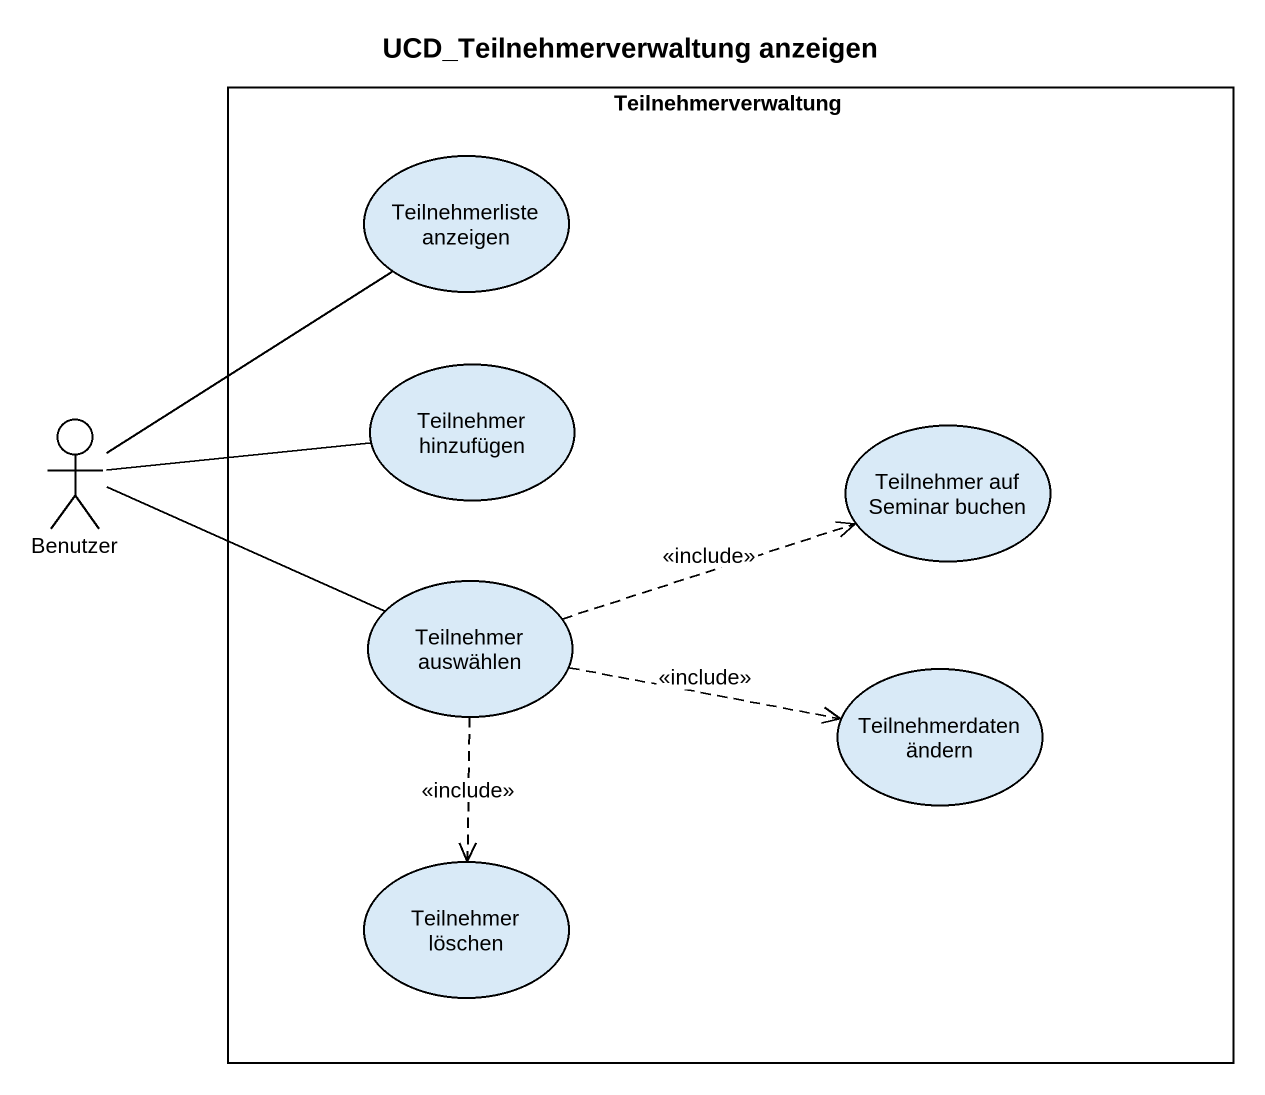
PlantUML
@startuml
title UCD_Teilnehmerverwaltung anzeigen
rectangle Teilnehmerverwaltung {
  usecase "Teilnehmerliste anzeigen" as Teilnehmerliste_anzeigen
  usecase "Teilnehmer hinzufügen" as Teilnehmer_hinzufügen
  usecase "Teilnehmer auf Seminar buchen" as Teilnehmer_auf_Seminar
  usecase "Teilnehmer auswählen" as Teilnehmer_auswählen
  usecase "Teilnehmerdaten ändern" as Teilnehmerdaten_ändern
  usecase "Teilnehmer löschen" as Teilnehmer_löschen
}
actor Benutzer
Benutzer -up- Teilnehmerliste_anzeigen
Benutzer -right- Teilnehmer_hinzufügen
Benutzer -right- Teilnehmer_auswählen
Teilnehmer_auswählen .right.> Teilnehmer_auf_Seminar : <<include>>
Teilnehmer_auswählen .right.> Teilnehmerdaten_ändern : <<include>>
Teilnehmer_auswählen ..> Teilnehmer_löschen : <<include>>
@enduml
